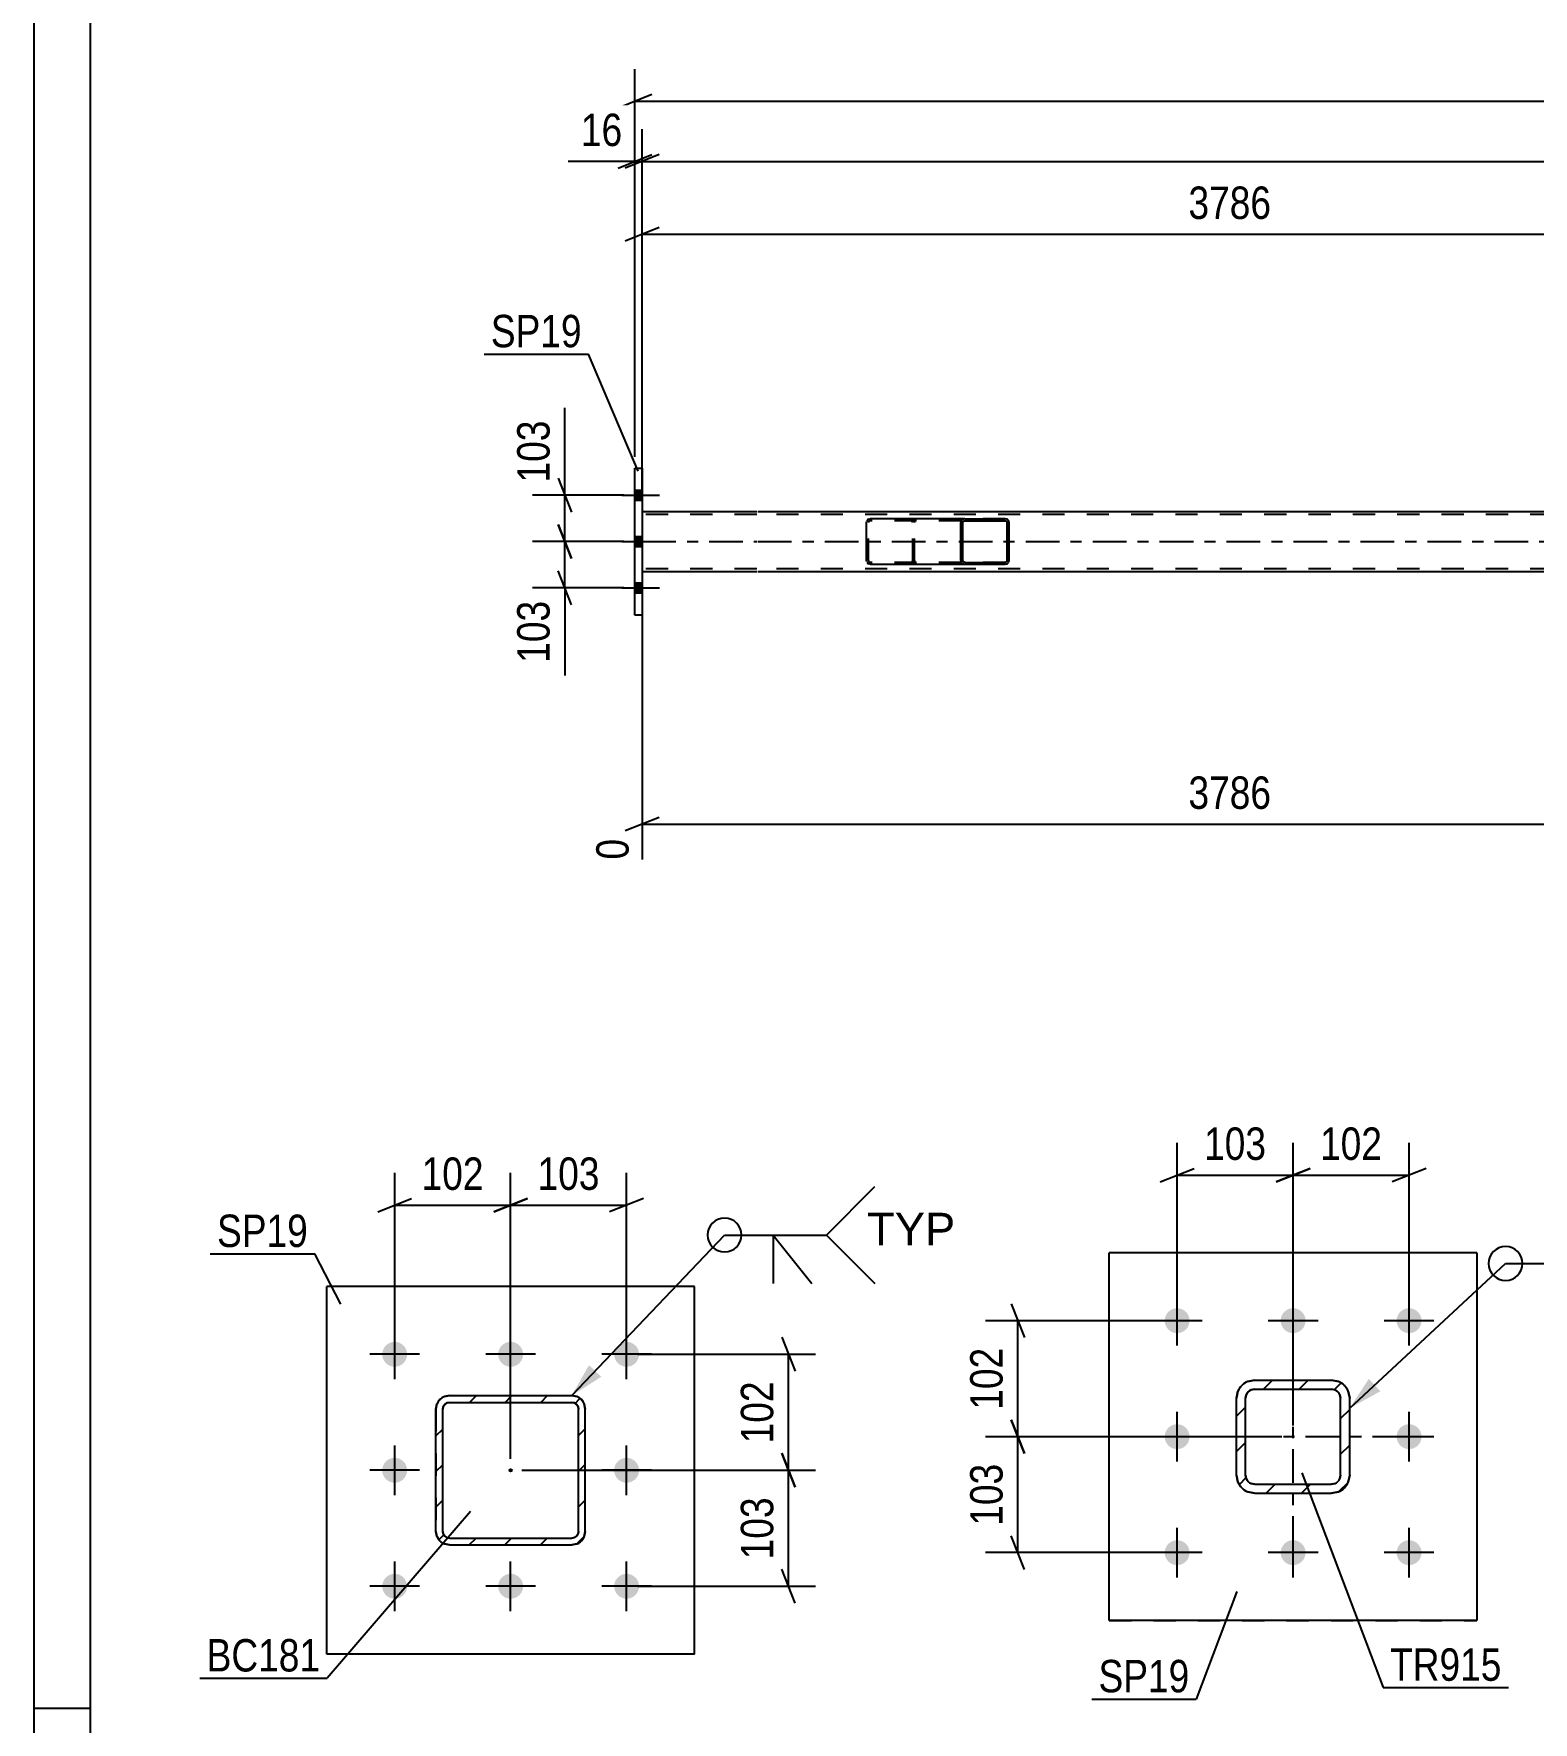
# Model space of a CAD drawing. Header units: millimetres. Extents: x 0 to 841, y 0 to 594.
# Drawn here: x 0 to 132.5, y 147.8 to 297 of the extents above; entities that cross this region are included whole.
import ezdxf

# ---------------------------------------------------------------- set-up
doc = ezdxf.new("R2010")
doc.units = ezdxf.units.MM
doc.linetypes.add('DXK_LINE_DOT2', pattern=[3.9198, 1.9599, -1.9599])
doc.linetypes.add('DXK_LINE_DOT3', pattern=[5.9187, 2.979, -0.9799, 0.9799, -0.9799])
doc.styles.add('Arial', font='ARIAL.TTF', dxfattribs={"height": 0.2})
doc.styles.add('Arial Narrow', font='ARIALN.TTF', dxfattribs={"height": 0.2})

# ---------------------------------------------------------------- blocks, each defined once
blk = doc.blocks.new('Unknown-814521683-1135')
at = {"color": 5, "linetype": 'Continuous'}
for p, q in [((0, 594), (0, 0)), ((5, 589), (5, 5)), ((5, 149), (0, 149))]:
    blk.add_line(p, q, dxfattribs=at)
blk = doc.blocks.new('Bolt-814521683-2806 - 2731')
at = {"linetype": 'Continuous'}
for points in [[(53.78, 255.77), (53.78, 256.65), (53.14, 256.65), (53.14, 255.77)], [(53.78, 255.77), (53.78, 256.65), (53.14, 256.65), (53.14, 255.77)], [(53.78, 255.77), (53.78, 256.65), (53.14, 256.65), (53.14, 255.77)], [(53.78, 251.67), (53.78, 252.55), (53.14, 252.55), (53.14, 251.67)], [(53.78, 251.67), (53.78, 252.55), (53.14, 252.55), (53.14, 251.67)], [(53.78, 247.57), (53.78, 248.45), (53.14, 248.45), (53.14, 247.57)], [(53.78, 247.57), (53.78, 248.45), (53.14, 248.45), (53.14, 247.57)], [(53.78, 247.57), (53.78, 248.45), (53.14, 248.45), (53.14, 247.57)]]:
    blk.add_hatch(color=1, dxfattribs=at).paths.add_polyline_path(points)
at = {"color": 1, "linetype": 'Continuous'}
for p, q in [((53.14, 256.65), (53.78, 256.65)), ((53.14, 256.65), (53.78, 256.65)), ((53.14, 256.65), (53.78, 256.65)), ((51.98, 256.21), (55.3, 256.21)), ((51.98, 256.21), (55.3, 256.21)), ((51.98, 256.21), (55.3, 256.21)), ((53.14, 255.77), (53.78, 255.77)), ((53.14, 255.77), (53.78, 255.77)), ((53.14, 255.77), (53.78, 255.77)), ((53.14, 252.55), (53.78, 252.55)), ((53.14, 252.55), (53.78, 252.55)), ((51.98, 252.11), (55.3, 252.11)), ((51.98, 252.11), (55.3, 252.11)), ((53.14, 251.67), (53.78, 251.67)), ((53.14, 251.67), (53.78, 251.67)), ((51.98, 248.01), (55.3, 248.01)), ((51.98, 248.01), (55.3, 248.01)), ((51.98, 248.01), (55.3, 248.01)), ((53.14, 248.45), (53.78, 248.45)), ((53.14, 248.45), (53.78, 248.45)), ((53.14, 248.45), (53.78, 248.45)), ((53.14, 247.57), (53.78, 247.57)), ((53.14, 247.57), (53.78, 247.57)), ((53.14, 247.57), (53.78, 247.57))]:
    blk.add_line(p, q, dxfattribs=at)
blk = doc.blocks.new('Part-814521683-2860 - 2731')
at = {"color": 2, "linetype": 'Continuous'}
for p, q in [((63.9, 254.75), (53.78, 254.75)), ((156.85, 254.75), (64, 254.75)), ((53.78, 249.47), (63.9, 249.47)), ((64, 249.47), (156.85, 249.47))]:
    blk.add_line(p, q, dxfattribs=at)
at = {"color": 7, "linetype": 'DXK_LINE_DOT2'}
for p, q in [((53.78, 254.75), (53.78, 249.47)), ((63.9, 254.51), (53.78, 254.51)), ((726.12, 254.51), (64, 254.51)), ((63.9, 249.71), (53.78, 249.71)), ((726.12, 249.71), (64, 249.71))]:
    blk.add_line(p, q, dxfattribs=at)
at = {"color": 7, "linetype": 'DXK_LINE_DOT3'}
for p, q in [((53.78, 252.11), (63.9, 252.11)), ((64, 252.11), (726.12, 252.11))]:
    blk.add_line(p, q, dxfattribs=at)
blk = doc.blocks.new('Part-814521683-2925 - 2731')
at = {"linetype": 'Continuous'}
h = blk.add_hatch(dxfattribs=at)
h.set_pattern_fill('', scale=0.7, style=0, pattern_type=0)
h.set_pattern_definition([(45, (86.1835, 253.9117), (-1.57154, 1.57154), [])])
h.paths.add_polyline_path([(86.21, 253.79), (86.18, 253.91), (86.11, 254.02), (86, 254.08), (85.87, 254.11), (82.29, 254.11), (82.16, 254.08), (82.05, 254.02), (81.98, 253.91), (81.95, 253.79), (81.95, 250.43), (81.98, 250.31), (82.05, 250.2), (82.16, 250.13), (82.29, 250.11), (85.87, 250.11), (86, 250.13), (86.11, 250.2), (86.18, 250.31), (86.21, 250.43)])
h.paths.add_polyline_path([(86.03, 250.37), (85.99, 250.32), (85.93, 250.28), (85.87, 250.27), (82.29, 250.27), (82.23, 250.28), (82.17, 250.32), (82.14, 250.37), (82.12, 250.43), (82.12, 253.79), (82.14, 253.85), (82.17, 253.9), (82.23, 253.94), (82.29, 253.95), (85.87, 253.95), (85.93, 253.94), (85.99, 253.9), (86.03, 253.85), (86.04, 253.79), (86.04, 250.43)])
at = {"color": 2, "linetype": 'Continuous'}
for p, q in [((73.6, 253.79), (73.63, 253.91)), ((73.6, 250.43), (73.6, 253.79)), ((73.81, 254.08), (73.94, 254.11)), ((82.29, 254.11), (73.94, 254.11)), ((81.98, 253.91), (81.95, 253.79)), ((81.95, 250.43), (81.95, 253.79)), ((82.12, 253.79), (82.14, 253.85)), ((82.12, 250.43), (82.12, 253.79)), ((82.14, 253.85), (82.17, 253.9)), ((82.29, 254.11), (82.16, 254.08)), ((82.17, 253.9), (82.23, 253.94)), ((82.23, 253.94), (82.29, 253.95)), ((82.29, 254.11), (85.87, 254.11)), ((82.29, 253.95), (85.87, 253.95)), ((86, 254.08), (85.87, 254.11)), ((85.87, 253.95), (85.93, 253.94)), ((85.93, 253.94), (85.99, 253.9)), ((85.99, 253.9), (86.03, 253.85)), ((86.03, 253.85), (86.04, 253.79)), ((86.04, 250.43), (86.04, 253.79)), ((86.21, 253.79), (86.18, 253.91)), ((86.21, 250.43), (86.21, 253.79)), ((73.63, 250.31), (73.6, 250.43)), ((73.94, 250.11), (73.81, 250.13)), ((73.94, 250.11), (82.29, 250.11)), ((81.95, 250.43), (81.98, 250.31)), ((82.14, 250.37), (82.12, 250.43)), ((82.17, 250.32), (82.14, 250.37)), ((82.16, 250.13), (82.29, 250.11)), ((82.23, 250.28), (82.17, 250.32)), ((82.29, 250.27), (82.23, 250.28)), ((82.29, 250.27), (85.87, 250.27)), ((82.29, 250.11), (85.87, 250.11)), ((85.93, 250.28), (85.87, 250.27)), ((85.87, 250.11), (86, 250.13)), ((85.99, 250.32), (85.93, 250.28)), ((86.03, 250.37), (85.99, 250.32)), ((86.04, 250.43), (86.03, 250.37)), ((86.18, 250.31), (86.21, 250.43))]:
    blk.add_line(p, q, dxfattribs=at)
at = {"color": 7, "linetype": 'DXK_LINE_DOT2'}
for p, q in [((73.79, 253.85), (73.77, 253.79)), ((73.77, 250.43), (73.77, 253.79)), ((73.82, 253.9), (73.79, 253.85)), ((73.88, 253.94), (73.82, 253.9)), ((73.94, 253.95), (73.88, 253.94)), ((85.87, 253.95), (73.94, 253.95)), ((77.52, 254.11), (77.65, 254.08)), ((77.58, 253.94), (77.52, 253.95)), ((77.64, 253.9), (77.58, 253.94)), ((77.68, 253.85), (77.64, 253.9)), ((77.69, 253.79), (77.68, 253.85)), ((77.69, 250.43), (77.69, 253.79)), ((77.83, 253.91), (77.86, 253.79)), ((77.86, 250.43), (77.86, 253.79)), ((85.87, 254.11), (82.29, 254.11)), ((73.77, 250.43), (73.79, 250.37)), ((73.79, 250.37), (73.82, 250.32)), ((73.82, 250.32), (73.88, 250.28)), ((73.88, 250.28), (73.94, 250.27)), ((85.87, 250.27), (73.94, 250.27)), ((77.52, 250.27), (77.58, 250.28)), ((77.65, 250.13), (77.52, 250.11)), ((77.58, 250.28), (77.64, 250.32)), ((77.64, 250.32), (77.68, 250.37)), ((77.68, 250.37), (77.69, 250.43)), ((77.86, 250.43), (77.83, 250.31)), ((82.29, 250.11), (85.87, 250.11))]:
    blk.add_line(p, q, dxfattribs=at)
at = {"color": 2, "linetype": 'Continuous'}
for centre, start, end in [((73.93, 253.78), 110.7583, 155.68), ((82.28, 253.78), 110.7583, 155.68), ((85.88, 253.78), 24.32, 69.2417), ((73.93, 250.44), 204.32, 249.2417), ((82.28, 250.44), 204.32, 249.2417), ((85.88, 250.44), 290.7583, 335.68)]:
    blk.add_arc(centre, 0.331, start, end, dxfattribs=at)
at = {"color": 7, "linetype": 'DXK_LINE_DOT2'}
for centre, start, end in [((77.53, 253.78), 24.32, 69.2417), ((77.53, 250.44), 290.7583, 335.68)]:
    blk.add_arc(centre, 0.331, start, end, dxfattribs=at)
blk = doc.blocks.new('Part-814521683-2932 - 2731')
at = {"color": 2, "linetype": 'Continuous'}
for p, q in [((53.14, 258.61), (53.78, 258.61)), ((53.14, 245.61), (53.14, 258.61)), ((53.78, 258.61), (53.78, 245.61)), ((53.78, 245.61), (53.14, 245.61))]:
    blk.add_line(p, q, dxfattribs=at)
blk = doc.blocks.new('Part-814521683-1434 - 1372')
at = {"linetype": 'Continuous'}
h = blk.add_hatch(dxfattribs=at)
h.set_pattern_fill('', scale=0.7, style=0, pattern_type=0)
h.set_pattern_definition([(45, (48.0113, 163.5317), (-1.57154, 1.57154), [])])
h.paths.add_polyline_path([(47.55, 163.44), (48.01, 163.53), (48.4, 163.79), (48.66, 164.18), (48.75, 164.64), (48.75, 175.44), (48.66, 175.9), (48.4, 176.29), (48.01, 176.55), (47.55, 176.64), (36.75, 176.64), (36.29, 176.55), (35.9, 176.29), (35.64, 175.9), (35.55, 175.44), (35.55, 164.64), (35.64, 164.18), (35.9, 163.79), (36.29, 163.53), (36.75, 163.44)])
h.paths.add_polyline_path([(36.75, 164.04), (36.52, 164.09), (36.33, 164.22), (36.2, 164.41), (36.15, 164.64), (36.15, 175.44), (36.2, 175.67), (36.33, 175.86), (36.52, 175.99), (36.75, 176.04), (47.55, 176.04), (47.78, 175.99), (47.98, 175.86), (48.11, 175.67), (48.15, 175.44), (48.15, 164.64), (48.11, 164.41), (47.98, 164.22), (47.78, 164.09), (47.55, 164.04)])
blk.add_hatch(color=30, dxfattribs=at).paths.add_polyline_path([(42.15, 169.94, -1), (42.15, 170.14, -1)])
at = {"color": 7, "linetype": 'DXK_LINE_DOT2'}
for p, q in [((36.29, 176.55), (36.75, 176.64)), ((36.75, 176.64), (47.55, 176.64)), ((47.55, 176.64), (48.01, 176.55)), ((35.55, 175.44), (35.64, 175.9)), ((35.55, 175.44), (35.55, 164.64)), ((36.2, 175.67), (36.15, 175.44)), ((36.15, 164.64), (36.15, 175.44)), ((36.33, 175.86), (36.2, 175.67)), ((36.52, 175.99), (36.33, 175.86)), ((36.75, 176.04), (36.52, 175.99)), ((36.75, 176.04), (47.55, 176.04)), ((47.78, 175.99), (47.55, 176.04)), ((47.98, 175.86), (47.78, 175.99)), ((48.11, 175.67), (47.98, 175.86)), ((48.15, 175.44), (48.11, 175.67)), ((48.15, 164.64), (48.15, 175.44)), ((48.66, 175.9), (48.75, 175.44)), ((48.75, 164.64), (48.75, 175.44)), ((35.64, 164.18), (35.55, 164.64)), ((36.15, 164.64), (36.2, 164.41)), ((36.2, 164.41), (36.33, 164.22)), ((36.33, 164.22), (36.52, 164.09)), ((47.78, 164.09), (47.98, 164.22)), ((47.98, 164.22), (48.11, 164.41)), ((48.11, 164.41), (48.15, 164.64)), ((48.75, 164.64), (48.66, 164.18)), ((36.75, 163.44), (36.29, 163.53)), ((36.52, 164.09), (36.75, 164.04)), ((36.75, 164.04), (47.55, 164.04)), ((36.75, 163.44), (47.55, 163.44)), ((47.55, 164.04), (47.78, 164.09)), ((48.01, 163.53), (47.55, 163.44))]:
    blk.add_line(p, q, dxfattribs=at)
at = {"color": 2, "linetype": 'Continuous'}
for p, q in [((36.75, 176.64), (36.29, 176.55)), ((36.75, 176.64), (36.75, 176.64)), ((36.75, 176.64), (47.55, 176.64)), ((47.55, 176.64), (47.55, 176.64)), ((48.01, 176.55), (47.55, 176.64)), ((35.64, 175.9), (35.55, 175.44)), ((35.55, 175.44), (35.55, 175.44)), ((35.55, 164.64), (35.55, 175.44)), ((36.15, 175.44), (36.2, 175.67)), ((36.15, 175.44), (36.15, 175.44)), ((36.15, 164.64), (36.15, 175.44)), ((36.2, 175.67), (36.33, 175.86)), ((36.33, 175.86), (36.52, 175.99)), ((36.52, 175.99), (36.75, 176.04)), ((36.75, 176.04), (36.75, 176.04)), ((36.75, 176.04), (47.55, 176.04)), ((47.55, 176.04), (47.55, 176.04)), ((47.55, 176.04), (47.78, 175.99)), ((47.78, 175.99), (47.98, 175.86)), ((47.98, 175.86), (48.11, 175.67)), ((48.11, 175.67), (48.15, 175.44)), ((48.15, 175.44), (48.15, 175.44)), ((48.15, 164.64), (48.15, 175.44)), ((48.75, 175.44), (48.66, 175.9)), ((48.75, 175.44), (48.75, 175.44)), ((48.75, 164.64), (48.75, 175.44)), ((35.55, 164.64), (35.55, 164.64)), ((35.55, 164.64), (35.64, 164.18)), ((36.15, 164.64), (36.15, 164.64)), ((36.2, 164.41), (36.15, 164.64)), ((36.33, 164.22), (36.2, 164.41)), ((36.52, 164.09), (36.33, 164.22)), ((47.98, 164.22), (47.78, 164.09)), ((48.11, 164.41), (47.98, 164.22)), ((48.15, 164.64), (48.11, 164.41)), ((48.15, 164.64), (48.15, 164.64)), ((48.66, 164.18), (48.75, 164.64)), ((48.75, 164.64), (48.75, 164.64)), ((36.29, 163.53), (36.75, 163.44)), ((36.75, 164.04), (36.52, 164.09)), ((36.75, 164.04), (36.75, 164.04)), ((36.75, 164.04), (47.55, 164.04)), ((36.75, 163.44), (36.75, 163.44)), ((36.75, 163.44), (47.55, 163.44)), ((47.78, 164.09), (47.55, 164.04)), ((47.55, 164.04), (47.55, 164.04)), ((47.55, 163.44), (48.01, 163.53)), ((47.55, 163.44), (47.55, 163.44))]:
    blk.add_line(p, q, dxfattribs=at)
at = {"color": 7, "linetype": 'DXK_LINE_DOT3'}
blk.add_line((42.15, 170.04), (42.15, 170.04), dxfattribs=at)
at = {"color": 30, "linetype": 'DXK_LINE_DOT3'}
blk.add_line((42.15, 170.04), (42.15, 170.04), dxfattribs=at)
at = {"color": 30, "linetype": 'Continuous'}
blk.add_circle((42.15, 170.04), 0.1, dxfattribs=at)
at = {"color": 7, "linetype": 'DXK_LINE_DOT2'}
for centre, start, end in [((36.75, 175.44), 112.5, 157.5), ((47.55, 175.44), 22.5, 67.5), ((36.75, 164.64), 202.5, 247.5), ((47.55, 164.64), 292.5, 337.5)]:
    blk.add_arc(centre, 1.2, start, end, dxfattribs=at)
at = {"color": 2, "linetype": 'Continuous'}
for centre, start, end in [((36.75, 175.44), 112.5, 157.5), ((47.55, 175.44), 22.5, 67.5), ((36.75, 164.64), 202.5, 247.5), ((47.55, 164.64), 292.5, 337.5)]:
    blk.add_arc(centre, 1.2, start, end, dxfattribs=at)
blk = doc.blocks.new('Part-814521683-1495 - 1372')
at = {"color": 2, "linetype": 'Continuous'}
for p, q in [((58.4, 186.29), (25.9, 186.29)), ((25.9, 153.79), (25.9, 186.29)), ((58.4, 153.79), (58.4, 186.29)), ((58.4, 153.79), (25.9, 153.79))]:
    blk.add_line(p, q, dxfattribs=at)
blk = doc.blocks.new('Bolt-814521683-1497 - 1372')
at = {"linetype": 'Continuous'}
for points in [[(31.9, 179.19, -1), (31.9, 181.39, -1)], [(42.15, 179.19, -1), (42.15, 181.39, -1)], [(52.4, 179.19, -1), (52.4, 181.39, -1)], [(31.9, 168.94, -1), (31.9, 171.14, -1)], [(52.4, 168.94, -1), (52.4, 171.14, -1)], [(31.9, 158.69, -1), (31.9, 160.89, -1)], [(42.15, 158.69, -1), (42.15, 160.89, -1)], [(52.4, 158.69, -1), (52.4, 160.89, -1)]]:
    blk.add_hatch(color=1, dxfattribs=at).paths.add_polyline_path(points)
at = {"color": 1, "linetype": 'Continuous'}
for p, q in [((31.9, 178.09), (31.9, 182.49)), ((42.15, 178.09), (42.15, 182.49)), ((52.4, 178.09), (52.4, 182.49)), ((34.1, 180.29), (29.7, 180.29)), ((44.35, 180.29), (39.95, 180.29)), ((54.6, 180.29), (50.2, 180.29)), ((31.9, 167.84), (31.9, 172.24)), ((52.4, 167.84), (52.4, 172.24)), ((34.1, 170.04), (29.7, 170.04)), ((54.6, 170.04), (50.2, 170.04)), ((31.9, 157.59), (31.9, 161.99)), ((42.15, 157.59), (42.15, 161.99)), ((52.4, 157.59), (52.4, 161.99)), ((34.1, 159.79), (29.7, 159.79)), ((44.35, 159.79), (39.95, 159.79)), ((54.6, 159.79), (50.2, 159.79))]:
    blk.add_line(p, q, dxfattribs=at)
blk = doc.blocks.new('Bolt-814521683-6539 - 6501')
at = {"linetype": 'Continuous'}
for points in [[(101.06, 182.16, -1), (101.06, 184.36, -1)], [(111.31, 182.16, -1), (111.31, 184.36, -1)], [(121.56, 182.16, -1), (121.56, 184.36, -1)], [(101.06, 171.91, -1), (101.06, 174.11, -1)], [(121.56, 171.91, -1), (121.56, 174.11, -1)], [(101.06, 161.66, -1), (101.06, 163.86, -1)], [(111.31, 161.66, -1), (111.31, 163.86, -1)], [(121.56, 161.66, -1), (121.56, 163.86, -1)]]:
    blk.add_hatch(color=1, dxfattribs=at).paths.add_polyline_path(points)
at = {"color": 1, "linetype": 'Continuous'}
for p, q in [((101.06, 181.06), (101.06, 185.46)), ((111.31, 181.06), (111.31, 185.46)), ((121.56, 181.06), (121.56, 185.46)), ((103.26, 183.26), (98.86, 183.26)), ((113.51, 183.26), (109.11, 183.26)), ((123.76, 183.26), (119.36, 183.26)), ((101.06, 170.81), (101.06, 175.21)), ((121.56, 170.81), (121.56, 175.21)), ((103.26, 173.01), (98.86, 173.01)), ((123.76, 173.01), (119.36, 173.01)), ((101.06, 160.56), (101.06, 164.96)), ((111.31, 160.56), (111.31, 164.96)), ((121.56, 160.56), (121.56, 164.96)), ((103.26, 162.76), (98.86, 162.76)), ((113.51, 162.76), (109.11, 162.76)), ((123.76, 162.76), (119.36, 162.76))]:
    blk.add_line(p, q, dxfattribs=at)
blk = doc.blocks.new('Part-814521683-6546 - 6501')
at = {"linetype": 'Continuous'}
h = blk.add_hatch(dxfattribs=at)
h.set_pattern_fill('', scale=0.7, style=0, pattern_type=0)
h.set_pattern_definition([(45, (115.3212, 168.1276), (-1.57154, 1.57154), [])])
h.paths.add_polyline_path([(114.71, 168.01), (115.32, 168.13), (115.84, 168.47), (116.19, 168.99), (116.31, 169.61), (116.31, 176.41), (116.19, 177.02), (115.84, 177.54), (115.32, 177.88), (114.71, 178.01), (107.91, 178.01), (107.3, 177.88), (106.78, 177.54), (106.43, 177.02), (106.31, 176.41), (106.31, 169.61), (106.43, 168.99), (106.78, 168.47), (107.3, 168.13), (107.91, 168.01)])
h.paths.add_polyline_path([(107.91, 168.81), (107.6, 168.87), (107.34, 169.04), (107.17, 169.3), (107.11, 169.61), (107.11, 176.41), (107.17, 176.71), (107.34, 176.97), (107.6, 177.14), (107.91, 177.21), (114.71, 177.21), (115.02, 177.14), (115.27, 176.97), (115.45, 176.71), (115.51, 176.41), (115.51, 169.61), (115.45, 169.3), (115.27, 169.04), (115.02, 168.87), (114.71, 168.81)])
at = {"color": 7, "linetype": 'DXK_LINE_DOT3'}
for p, q in [((111.31, 163.01), (111.31, 183.01)), ((121.31, 173.01), (101.31, 173.01))]:
    blk.add_line(p, q, dxfattribs=at)
at = {"color": 7, "linetype": 'DXK_LINE_DOT2'}
for p, q in [((107.3, 177.88), (107.91, 178.01)), ((107.91, 178.01), (114.71, 178.01)), ((114.71, 178.01), (115.32, 177.88)), ((106.31, 176.41), (106.43, 177.02)), ((106.31, 169.61), (106.31, 176.41)), ((107.17, 176.71), (107.11, 176.41)), ((107.11, 169.61), (107.11, 176.41)), ((107.91, 177.21), (107.6, 177.14)), ((107.91, 177.21), (114.71, 177.21)), ((115.02, 177.14), (114.71, 177.21)), ((115.51, 176.41), (115.45, 176.71)), ((115.51, 169.61), (115.51, 176.41)), ((116.19, 177.02), (116.31, 176.41)), ((116.31, 169.61), (116.31, 176.41)), ((106.43, 168.99), (106.31, 169.61)), ((107.11, 169.61), (107.17, 169.3)), ((107.6, 168.87), (107.91, 168.81)), ((107.91, 168.81), (114.71, 168.81)), ((114.71, 168.81), (115.02, 168.87)), ((115.45, 169.3), (115.51, 169.61)), ((116.31, 169.61), (116.19, 168.99)), ((107.91, 168.01), (107.3, 168.13)), ((107.91, 168.01), (114.71, 168.01)), ((115.32, 168.13), (114.71, 168.01))]:
    blk.add_line(p, q, dxfattribs=at)
at = {"color": 2, "linetype": 'Continuous'}
for p, q in [((107.91, 178.01), (107.3, 177.88)), ((107.91, 178.01), (114.71, 178.01)), ((115.32, 177.88), (114.71, 178.01)), ((106.43, 177.02), (106.31, 176.41)), ((106.31, 169.61), (106.31, 176.41)), ((107.11, 176.41), (107.17, 176.71)), ((107.11, 169.61), (107.11, 176.41)), ((107.6, 177.14), (107.91, 177.21)), ((107.91, 177.21), (114.71, 177.21)), ((114.71, 177.21), (115.02, 177.14)), ((115.45, 176.71), (115.51, 176.41)), ((115.51, 169.61), (115.51, 176.41)), ((116.31, 176.41), (116.19, 177.02)), ((116.31, 169.61), (116.31, 176.41)), ((106.31, 169.61), (106.43, 168.99)), ((107.17, 169.3), (107.11, 169.61)), ((107.91, 168.81), (107.6, 168.87)), ((107.91, 168.81), (114.71, 168.81)), ((115.02, 168.87), (114.71, 168.81)), ((115.51, 169.61), (115.45, 169.3)), ((116.19, 168.99), (116.31, 169.61)), ((107.3, 168.13), (107.91, 168.01)), ((107.91, 168.01), (114.71, 168.01)), ((114.71, 168.01), (115.32, 168.13))]:
    blk.add_line(p, q, dxfattribs=at)
at = {"color": 7, "linetype": 'DXK_LINE_DOT2'}
for centre, radius, start, end in [((107.91, 176.41), 1.6, 112.5, 157.5), ((114.71, 176.41), 1.6, 22.5, 67.5), ((107.91, 176.41), 0.8, 112.5, 157.5), ((114.71, 176.41), 0.8, 22.5, 67.5), ((107.91, 169.61), 1.6, 202.5, 247.5), ((107.91, 169.61), 0.8, 202.5, 247.5), ((114.71, 169.61), 0.8, 292.5, 337.5), ((114.71, 169.61), 1.6, 292.5, 337.5)]:
    blk.add_arc(centre, radius, start, end, dxfattribs=at)
at = {"color": 2, "linetype": 'Continuous'}
for centre, radius, start, end in [((107.91, 176.41), 1.6, 112.5, 157.5), ((114.71, 176.41), 1.6, 22.5, 67.5), ((107.91, 176.41), 0.8, 112.5, 157.5), ((114.71, 176.41), 0.8, 22.5, 67.5), ((107.91, 169.61), 1.6, 202.5, 247.5), ((107.91, 169.61), 0.8, 202.5, 247.5), ((114.71, 169.61), 0.8, 292.5, 337.5), ((114.71, 169.61), 1.6, 292.5, 337.5)]:
    blk.add_arc(centre, radius, start, end, dxfattribs=at)
blk = doc.blocks.new('Part-814521683-6647 - 6501')
at = {"color": 2, "linetype": 'Continuous'}
for p, q in [((127.56, 189.26), (95.06, 189.26)), ((95.06, 189.26), (95.06, 189.26)), ((95.06, 156.76), (95.06, 189.26)), ((127.56, 189.26), (127.56, 189.26)), ((127.56, 189.26), (127.56, 156.76)), ((127.56, 156.76), (95.06, 156.76))]:
    blk.add_line(p, q, dxfattribs=at)
at = {"color": 7, "linetype": 'DXK_LINE_DOT2'}
for p, q in [((127.56, 189.26), (95.06, 189.26)), ((95.06, 189.26), (95.06, 189.26)), ((127.56, 189.26), (127.56, 189.26)), ((95.06, 156.76), (127.56, 156.76))]:
    blk.add_line(p, q, dxfattribs=at)
blk = doc.blocks.new('StraightDimension-814521683-3091 - 2731')
at = {"color": 7, "linetype": 'Continuous'}
for p, q in [((46.34, 253.61), (47.54, 250.61)), ((52.14, 252.11), (44.09, 252.11)), ((46.94, 248.01), (46.94, 252.11)), ((47.54, 246.51), (46.34, 249.51)), ((52.14, 248.01), (44.09, 248.01)), ((46.94, 248.01), (46.94, 240.27)), ((46.94, 248.01), (46.94, 240.27))]:
    blk.add_line(p, q, dxfattribs=at)
at = {"color": 0}
blk.add_wipeout([(46.19, 247.48), (41.99, 247.48), (41.99, 240.8), (46.19, 240.8)], dxfattribs=at)
at = {"color": 3, "style": 'Arial Narrow'}
blk.add_text('103', height=2.863, rotation=90.0002, dxfattribs=at).set_placement((45.59, 241.4))
blk = doc.blocks.new('StraightDimension-814521683-3101 - 2731')
at = {"color": 7, "linetype": 'Continuous'}
for p, q in [((46.94, 256.21), (46.94, 263.94)), ((46.94, 256.21), (46.94, 263.94)), ((46.34, 257.71), (47.54, 254.71)), ((52.14, 256.21), (44.09, 256.21)), ((46.94, 252.11), (46.94, 256.21)), ((47.54, 250.61), (46.34, 253.61)), ((52.14, 252.11), (44.09, 252.11))]:
    blk.add_line(p, q, dxfattribs=at)
at = {"color": 0}
blk.add_wipeout([(46.19, 263.42), (41.99, 263.42), (41.99, 256.73), (46.19, 256.73)], dxfattribs=at)
at = {"color": 3, "style": 'Arial Narrow'}
blk.add_text('103', height=2.863, rotation=90.0002, dxfattribs=at).set_placement((45.59, 257.33))
blk = doc.blocks.new('StraightDimension-814521683-3143 - 2731')
at = {"color": 7, "linetype": 'Continuous'}
for p, q in [((53.78, 248.47), (53.78, 224.01)), ((157.65, 240.07), (157.65, 218.53)), ((55.28, 227.74), (52.28, 226.54)), ((53.78, 227.14), (157.65, 227.14)), ((156.15, 226.54), (159.15, 227.74))]:
    blk.add_line(p, q, dxfattribs=at)
at = {"color": 0}
blk.add_wipeout([(109.98, 227.89), (109.98, 232.09), (101.46, 232.09), (101.46, 227.89)], dxfattribs=at)
at = {"color": 3, "style": 'Arial Narrow'}
blk.add_text('3786', height=2.863, dxfattribs=at).set_placement((102.06, 228.49))
at = {"color": 0, "linetype": 'Continuous'}
for points in [[(53.18, 226.44), (48.98, 226.44), (48.98, 223.41), (53.18, 223.41)], [(157.05, 226.44), (152.85, 226.44), (152.85, 217.93), (157.05, 217.93)]]:
    blk.add_wipeout(points, dxfattribs=at)
at = {"color": 3, "linetype": 'Continuous', "style": 'Arial Narrow'}
for s, height, p in [('0', 2.86, (52.58, 224.01)), ('3786', 2.863, (156.45, 218.53))]:
    blk.add_text(s, height=height, rotation=90.0002, dxfattribs=at).set_placement(p)
blk = doc.blocks.new('StraightDimension-814521683-3166 - 2731')
at = {"color": 7, "linetype": 'Continuous'}
for p, q in [((53.14, 259.61), (53.14, 293.87)), ((54.64, 291.62), (51.64, 290.42)), ((53.14, 291.02), (736.98, 291.02))]:
    blk.add_line(p, q, dxfattribs=at)
blk = doc.blocks.new('StraightDimension-814521683-3194 - 2731')
at = {"color": 7, "linetype": 'Continuous'}
for p, q in [((53.78, 255.75), (53.78, 282.12)), ((157.65, 264.15), (157.65, 282.12)), ((55.28, 279.87), (52.28, 278.67)), ((53.78, 279.27), (157.65, 279.27)), ((156.15, 278.67), (159.15, 279.87))]:
    blk.add_line(p, q, dxfattribs=at)
at = {"color": 0}
blk.add_wipeout([(109.98, 280.02), (109.98, 284.22), (101.46, 284.22), (101.46, 280.02)], dxfattribs=at)
at = {"color": 3, "style": 'Arial Narrow'}
blk.add_text('3786', height=2.863, dxfattribs=at).set_placement((102.06, 280.62))
blk = doc.blocks.new('StraightDimension-814521683-7556 - 2731')
at = {"color": 7, "linetype": 'Continuous'}
for p, q in [((53.78, 257.68), (53.78, 288.56)), ((55.28, 286.31), (52.28, 285.11)), ((53.78, 285.71), (736.34, 285.71))]:
    blk.add_line(p, q, dxfattribs=at)
blk = doc.blocks.new('StraightDimension-814521683-7557 - 2731')
at = {"color": 7, "linetype": 'Continuous'}
for p, q in [((53.14, 259.61), (53.14, 288.56)), ((53.78, 257.68), (53.78, 288.56)), ((53.14, 285.71), (47.24, 285.71)), ((53.14, 285.71), (47.24, 285.71)), ((51.64, 285.11), (54.64, 286.31)), ((55.28, 286.31), (52.28, 285.11)), ((53.14, 285.71), (53.78, 285.71))]:
    blk.add_line(p, q, dxfattribs=at)
at = {"color": 0}
blk.add_wipeout([(52.62, 286.46), (52.62, 290.66), (47.76, 290.66), (47.76, 286.46)], dxfattribs=at)
at = {"color": 3, "style": 'Arial Narrow'}
blk.add_text('16', height=2.863, dxfattribs=at).set_placement((48.36, 287.06))
blk = doc.blocks.new('StraightDimension-814521683-1583 - 1372')
at = {"color": 7, "linetype": 'Continuous'}
for p, q in [((42.15, 171.04), (42.15, 196.32)), ((52.4, 181.29), (52.4, 196.32)), ((40.65, 192.87), (43.65, 194.07)), ((53.9, 194.07), (50.9, 192.87)), ((42.15, 193.47), (52.4, 193.47))]:
    blk.add_line(p, q, dxfattribs=at)
at = {"color": 0}
blk.add_wipeout([(50.62, 194.22), (50.62, 198.42), (43.93, 198.42), (43.93, 194.22)], dxfattribs=at)
at = {"color": 3, "style": 'Arial Narrow'}
blk.add_text('103', height=2.863, dxfattribs=at).set_placement((44.53, 194.82))
blk = doc.blocks.new('StraightDimension-814521683-1570 - 1372')
at = {"color": 7, "linetype": 'Continuous'}
for p, q in [((31.9, 181.29), (31.9, 196.32)), ((42.15, 171.04), (42.15, 196.32)), ((30.4, 192.87), (33.4, 194.07)), ((43.65, 194.07), (40.65, 192.87)), ((31.9, 193.47), (42.15, 193.47))]:
    blk.add_line(p, q, dxfattribs=at)
at = {"color": 0}
blk.add_wipeout([(40.37, 194.22), (40.37, 198.42), (33.68, 198.42), (33.68, 194.22)], dxfattribs=at)
at = {"color": 3, "style": 'Arial Narrow'}
blk.add_text('102', height=2.863, dxfattribs=at).set_placement((34.28, 194.82))
blk = doc.blocks.new('StraightDimension-814521683-1593 - 1372')
at = {"color": 7, "linetype": 'Continuous'}
for p, q in [((66.11, 171.54), (67.31, 168.54)), ((43.15, 170.04), (69.11, 170.04)), ((66.71, 159.79), (66.71, 170.04)), ((67.31, 158.29), (66.11, 161.29)), ((53.4, 159.79), (69.11, 159.79))]:
    blk.add_line(p, q, dxfattribs=at)
at = {"color": 0}
blk.add_wipeout([(65.96, 168.26), (61.76, 168.26), (61.76, 161.57), (65.96, 161.57)], dxfattribs=at)
at = {"color": 3, "style": 'Arial Narrow'}
blk.add_text('103', height=2.863, rotation=90.0002, dxfattribs=at).set_placement((65.36, 162.17))
blk = doc.blocks.new('StraightDimension-814521683-1602 - 1372')
at = {"color": 7, "linetype": 'Continuous'}
for p, q in [((66.11, 181.79), (67.31, 178.79)), ((53.4, 180.29), (69.11, 180.29)), ((66.71, 170.04), (66.71, 180.29)), ((67.31, 168.54), (66.11, 171.54)), ((43.15, 170.04), (69.11, 170.04))]:
    blk.add_line(p, q, dxfattribs=at)
at = {"color": 0}
blk.add_wipeout([(65.96, 178.51), (61.76, 178.51), (61.76, 171.82), (65.96, 171.82)], dxfattribs=at)
at = {"color": 3, "style": 'Arial Narrow'}
blk.add_text('102', height=2.863, rotation=90.0002, dxfattribs=at).set_placement((65.36, 172.42))
blk = doc.blocks.new('StraightDimension-814521683-6667 - 6501')
at = {"color": 7, "linetype": 'Continuous'}
for p, q in [((86.38, 174.51), (87.58, 171.51)), ((110.31, 173.01), (84.13, 173.01)), ((86.98, 162.76), (86.98, 173.01)), ((87.58, 161.26), (86.38, 164.26)), ((100.06, 162.76), (84.13, 162.76))]:
    blk.add_line(p, q, dxfattribs=at)
at = {"color": 0}
blk.add_wipeout([(86.23, 171.22), (82.03, 171.22), (82.03, 164.54), (86.23, 164.54)], dxfattribs=at)
at = {"color": 3, "style": 'Arial Narrow'}
blk.add_text('103', height=2.863, rotation=90.0002, dxfattribs=at).set_placement((85.63, 165.14))
blk = doc.blocks.new('StraightDimension-814521683-6684 - 6501')
at = {"color": 7, "linetype": 'Continuous'}
for p, q in [((86.38, 184.76), (87.58, 181.76)), ((100.06, 183.26), (84.13, 183.26)), ((86.98, 173.01), (86.98, 183.26)), ((87.58, 171.51), (86.38, 174.51)), ((110.31, 173.01), (84.13, 173.01))]:
    blk.add_line(p, q, dxfattribs=at)
at = {"color": 0}
blk.add_wipeout([(86.23, 181.47), (82.03, 181.47), (82.03, 174.79), (86.23, 174.79)], dxfattribs=at)
at = {"color": 3, "style": 'Arial Narrow'}
blk.add_text('102', height=2.863, rotation=90.0002, dxfattribs=at).set_placement((85.63, 175.39))
blk = doc.blocks.new('StraightDimension-814521683-6702 - 6501')
at = {"color": 7, "linetype": 'Continuous'}
for p, q in [((101.06, 184.26), (101.06, 198.97)), ((111.31, 174.01), (111.31, 198.97)), ((99.56, 195.52), (102.56, 196.72)), ((101.06, 196.12), (111.31, 196.12)), ((112.81, 196.72), (109.81, 195.52))]:
    blk.add_line(p, q, dxfattribs=at)
at = {"color": 0}
blk.add_wipeout([(109.53, 196.87), (109.53, 201.07), (102.84, 201.07), (102.84, 196.87)], dxfattribs=at)
at = {"color": 3, "style": 'Arial Narrow'}
blk.add_text('103', height=2.863, dxfattribs=at).set_placement((103.44, 197.47))
blk = doc.blocks.new('StraightDimension-814521683-6719 - 6501')
at = {"color": 7, "linetype": 'Continuous'}
for p, q in [((111.31, 174.01), (111.31, 198.97)), ((121.56, 184.26), (121.56, 198.97)), ((109.81, 195.52), (112.81, 196.72)), ((111.31, 196.12), (121.56, 196.12)), ((123.06, 196.72), (120.06, 195.52))]:
    blk.add_line(p, q, dxfattribs=at)
at = {"color": 0}
blk.add_wipeout([(119.78, 196.87), (119.78, 201.07), (113.09, 201.07), (113.09, 196.87)], dxfattribs=at)
at = {"color": 3, "style": 'Arial Narrow'}
blk.add_text('102', height=2.863, dxfattribs=at).set_placement((113.69, 197.47))
blk = doc.blocks.new('Mark-814521683-2928 - 2731')
at = {"color": 0}
blk.add_wipeout([(48.44, 269.28), (48.44, 272.28), (40.4, 272.28), (40.4, 269.28)], dxfattribs=at)
blk.add_wipeout([(48.44, 269.28), (48.44, 272.28), (40.4, 272.28), (40.4, 269.28)], dxfattribs=at)
at = {"color": 30, "linetype": 'Continuous'}
for p in [(39.8, 268.68), (53.43, 258.34)]:
    blk.add_line(p, (49.04, 268.68), dxfattribs=at)
at = {"color": 3, "style": 'Arial Narrow'}
blk.add_text('SP19', height=2.863, dxfattribs=at).set_placement((40.4, 269.28))
blk = doc.blocks.new('Mark-814521683-1429 - 1372')
at = {"color": 0}
blk.add_wipeout([(25.33, 152.26), (25.33, 155.26), (15.28, 155.26), (15.28, 152.26)], dxfattribs=at)
blk.add_wipeout([(25.33, 152.26), (25.33, 155.26), (15.28, 155.26), (15.28, 152.26)], dxfattribs=at)
at = {"color": 30, "linetype": 'Continuous'}
for p in [(38.6, 166.4), (14.68, 151.66)]:
    blk.add_line(p, (25.93, 151.66), dxfattribs=at)
at = {"color": 3, "style": 'Arial Narrow'}
blk.add_text('BC181', height=2.863, dxfattribs=at).set_placement((15.28, 152.26))
blk = doc.blocks.new('Mark-814521683-1491 - 1372')
at = {"color": 0}
blk.add_wipeout([(24.24, 189.77), (24.24, 192.77), (16.2, 192.77), (16.2, 189.77)], dxfattribs=at)
blk.add_wipeout([(24.24, 189.77), (24.24, 192.77), (16.2, 192.77), (16.2, 189.77)], dxfattribs=at)
at = {"color": 30, "linetype": 'Continuous'}
for p in [(15.6, 189.17), (27.15, 184.71)]:
    blk.add_line(p, (24.84, 189.17), dxfattribs=at)
at = {"color": 3, "style": 'Arial Narrow'}
blk.add_text('SP19', height=2.863, dxfattribs=at).set_placement((16.2, 189.77))
blk = doc.blocks.new('WeldMark-814521683-1610 - 1372')
at = {"linetype": 'Continuous'}
blk.add_hatch(color=30, dxfattribs=at).paths.add_polyline_path([(50.16, 178.3), (47.55, 176.64), (49.08, 179.33)])
at = {"color": 30, "linetype": 'Continuous'}
for p, q in [((47.55, 176.64), (61.06, 190.83)), ((61.06, 190.83), (70.06, 190.83))]:
    blk.add_line(p, q, dxfattribs=at)
at = {"color": 3, "linetype": 'Continuous'}
for q in [(68.77, 186.55), (65.34, 186.55)]:
    blk.add_line((65.34, 190.83), q, dxfattribs=at)
for start, end in [(90, 270), (270, 90)]:
    blk.add_arc((61.06, 190.83), 1.5, start, end, dxfattribs=at)
at = {"color": 0, "linetype": 'Continuous'}
blk.add_wipeout([(81.43, 189.93), (81.43, 192.93), (73.66, 192.93), (73.66, 189.93)], dxfattribs=at)
blk.add_wipeout([(81.43, 189.93), (81.43, 192.93), (73.66, 192.93), (73.66, 189.93)], dxfattribs=at)
at = {"color": 3, "linetype": 'Continuous'}
for q in [(74.34, 195.12), (74.34, 186.55)]:
    blk.add_line((70.06, 190.83), q, dxfattribs=at)
at = {"color": 3, "linetype": 'Continuous', "style": 'Arial'}
blk.add_text('TYP', height=2.865, dxfattribs=at).set_placement((73.66, 189.93))
blk = doc.blocks.new('Mark-814521683-6643 - 6501')
at = {"color": 0}
blk.add_wipeout([(102.15, 150.42), (102.15, 153.42), (94.11, 153.42), (94.11, 150.42)], dxfattribs=at)
blk.add_wipeout([(102.15, 150.42), (102.15, 153.42), (94.11, 153.42), (94.11, 150.42)], dxfattribs=at)
at = {"color": 30, "linetype": 'Continuous'}
for p in [(106.35, 159.33), (93.51, 149.82)]:
    blk.add_line(p, (102.75, 149.82), dxfattribs=at)
at = {"color": 3, "style": 'Arial Narrow'}
blk.add_text('SP19', height=2.863, dxfattribs=at).set_placement((94.11, 150.42))
blk = doc.blocks.new('Mark-814521683-6542 - 6501')
at = {"color": 0}
blk.add_wipeout([(129.74, 151.44), (129.74, 154.44), (119.88, 154.44), (119.88, 151.44)], dxfattribs=at)
blk.add_wipeout([(129.74, 151.44), (129.74, 154.44), (119.88, 154.44), (119.88, 151.44)], dxfattribs=at)
at = {"color": 30, "linetype": 'Continuous'}
for p, q in [((112.08, 169.82), (119.28, 150.84)), ((119.28, 150.84), (130.34, 150.84))]:
    blk.add_line(p, q, dxfattribs=at)
at = {"color": 3, "style": 'Arial Narrow'}
blk.add_text('TR915', height=2.863, dxfattribs=at).set_placement((119.88, 151.44))
blk = doc.blocks.new('WeldMark-814521683-6736 - 6501')
at = {"linetype": 'Continuous'}
blk.add_hatch(color=30, dxfattribs=at).paths.add_polyline_path([(119.02, 177.02), (116.31, 175.53), (118, 178.12)])
at = {"color": 30, "linetype": 'Continuous'}
for p, q in [((116.31, 175.53), (130.09, 188.32)), ((130.09, 188.32), (139.09, 188.32))]:
    blk.add_line(p, q, dxfattribs=at)
at = {"color": 3, "linetype": 'Continuous'}
for q in [(137.8, 184.04), (134.37, 184.04)]:
    blk.add_line((134.37, 188.32), q, dxfattribs=at)
for start, end in [(90, 270), (270, 90)]:
    blk.add_arc((130.09, 188.32), 1.5, start, end, dxfattribs=at)
at = {"color": 0, "linetype": 'Continuous'}
blk.add_wipeout([(150.46, 187.42), (150.46, 190.42), (142.69, 190.42), (142.69, 187.42)], dxfattribs=at)
blk.add_wipeout([(150.46, 187.42), (150.46, 190.42), (142.69, 190.42), (142.69, 187.42)], dxfattribs=at)
at = {"color": 3, "linetype": 'Continuous'}
for q in [(143.37, 192.61), (143.37, 184.04)]:
    blk.add_line((139.09, 188.32), q, dxfattribs=at)
at = {"color": 3, "linetype": 'Continuous', "style": 'Arial'}
blk.add_text('TYP', height=2.865, dxfattribs=at).set_placement((142.69, 187.42))

msp = doc.modelspace()

# ---------------------------------------------------------------- block references
for name in ['Unknown-814521683-1135', 'Part-814521683-2932 - 2731', 'Bolt-814521683-2806 - 2731', 'Part-814521683-2860 - 2731', 'Part-814521683-2925 - 2731', 'Part-814521683-6647 - 6501', 'Part-814521683-1495 - 1372', 'Bolt-814521683-6539 - 6501', 'Bolt-814521683-1497 - 1372', 'Part-814521683-6546 - 6501', 'Part-814521683-1434 - 1372']:
    msp.add_blockref(name, (0, 0))

# ---------------------------------------------------------------- next in the draw order: block references
for name in ['StraightDimension-814521683-3091 - 2731', 'StraightDimension-814521683-1583 - 1372', 'Mark-814521683-1491 - 1372', 'StraightDimension-814521683-6667 - 6501', 'Mark-814521683-6542 - 6501', 'Mark-814521683-1429 - 1372', 'Mark-814521683-6643 - 6501']:
    msp.add_blockref(name, (0, 0))

# ---------------------------------------------------------------- next in the draw order: block references
for name in ['StraightDimension-814521683-3101 - 2731', 'StraightDimension-814521683-3143 - 2731', 'StraightDimension-814521683-1570 - 1372', 'StraightDimension-814521683-6684 - 6501']:
    msp.add_blockref(name, (0, 0))

# ---------------------------------------------------------------- next in the draw order: block references
for name in ['StraightDimension-814521683-3166 - 2731', 'StraightDimension-814521683-6702 - 6501', 'StraightDimension-814521683-1593 - 1372']:
    msp.add_blockref(name, (0, 0))

# ---------------------------------------------------------------- next in the draw order: block references
for name in ['StraightDimension-814521683-3194 - 2731', 'StraightDimension-814521683-6719 - 6501', 'StraightDimension-814521683-1602 - 1372']:
    msp.add_blockref(name, (0, 0))

# ---------------------------------------------------------------- next in the draw order: block references
for name in ['StraightDimension-814521683-7556 - 2731', 'WeldMark-814521683-1610 - 1372', 'WeldMark-814521683-6736 - 6501']:
    msp.add_blockref(name, (0, 0))

# ---------------------------------------------------------------- next in the draw order: block references
msp.add_blockref('StraightDimension-814521683-7557 - 2731', (0, 0))

# ---------------------------------------------------------------- next in the draw order: block references
msp.add_blockref('Mark-814521683-2928 - 2731', (0, 0))

doc.saveas('drawing.dxf')
